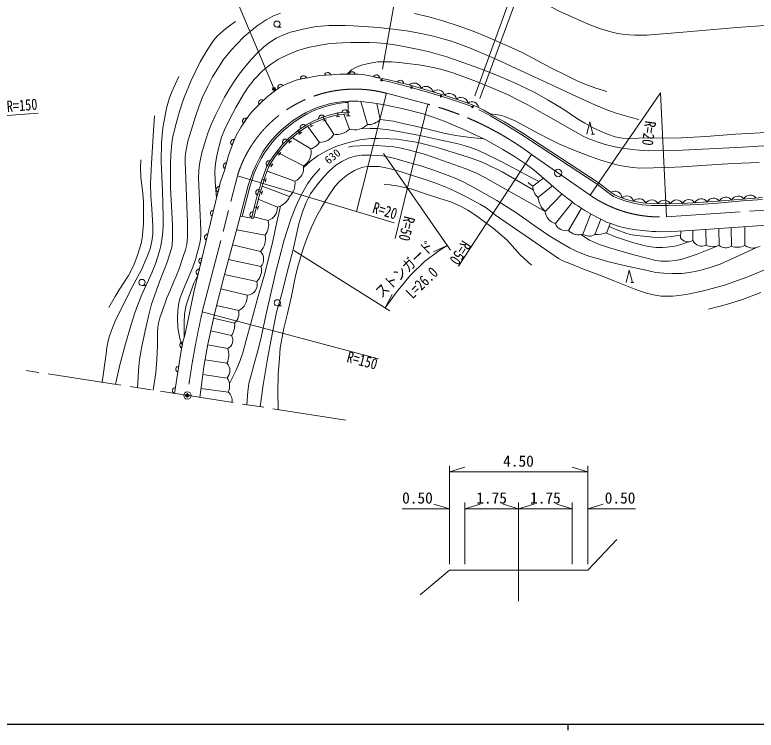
# Model space of a CAD drawing. Units: millimetres, scale not verified, with parts at other scales. Extents: x 40000 to 680000, y 20000 to 380000.
# Drawn here: x 178076 to 298658, y 204000 to 320330 of the extents above; entities that cross this region are included whole.
import ezdxf
from ezdxf.enums import TextEntityAlignment as Align

# ---------------------------------------------------------------- set-up
doc = ezdxf.new("R2010")
doc.units = ezdxf.units.MM
doc.header["$LTSCALE"] = 1000
doc.header["$PDMODE"] = 32
doc.header["$PDSIZE"] = 500
doc.linetypes.add('CHAIN', pattern=[18.5, 12, -1.5, 3.5, -1.5])
for name, color, linetype, lineweight in [('M-BGD', 7, 'Continuous', 13), ('M-BMK', 2, 'CHAIN', 13), ('M-BMK-SRVR', 3, 'Continuous', 13), ('M-STR-HTXT', 7, 'Continuous', 13), ('M-TTL-BAND', 7, 'Continuous', 25)]:
    doc.layers.add(name, color=color, linetype=linetype, lineweight=lineweight)
doc.layers.add('M-OTRS', color=6, linetype='Continuous')
doc.styles.add('ＭＳ ゴシック', font='')
doc.styles.get('ＭＳ ゴシック').set_extended_font_data('MS Gothic')

msp = doc.modelspace()

# ---------------------------------------------------------------- hatches: boundary and pattern name
at = {"layer": 'M-BGD'}
for points in [[(237592, 309723, -1), (237880, 309641, -1)], [(242450, 308547, -1), (242738, 308465, -1)], [(247250, 307148, -1), (247537, 307061, -1)], [(252371, 305399, -1), (252651, 305291, -1)]]:
    msp.add_hatch(color=256, dxfattribs=at).paths.add_polyline_path(points)
at = {"layer": 'M-STR-HTXT'}
msp.add_hatch(color=256, dxfattribs=at).paths.add_polyline_path([(220458, 308376, -1), (220018, 308137, -0.41421), (220119, 308476, -0.41421)])

# ---------------------------------------------------------------- linework, layer by layer
at = {"layer": 'M-BGD'}
for p, q in [((220729, 318326), (221395, 318326)), ((224521, 309908), (225498, 310071)), ((228472, 310519), (229461, 310583)), ((232468, 310667), (233458, 310688)), ((236429, 310271), (237394, 310043)), ((220860, 308326), (221719, 308819)), ((240331, 309396), (241293, 309156)), ((217805, 305750), (218524, 306432)), ((232313, 306291), (232289, 304216)), ((235438, 302474), (234333, 306228)), ((237507, 303310), (236940, 305898)), ((253496, 305240), (253825, 305081)), ((230250, 304308), (230841, 304412)), ((230545, 304360), (230650, 303769)), ((231262, 304455), (232251, 304514)), ((232522, 301755), (231581, 304195)), ((232580, 304525), (231981, 304507)), ((232598, 303925), (231998, 303907)), ((232298, 303916), (232280, 304516)), ((215248, 302690), (215820, 303498)), ((225795, 302607), (226329, 302881)), ((226062, 302744), (226336, 302210)), ((227496, 303435), (228424, 303783)), ((227970, 303622), (228538, 303816)), ((228164, 303055), (228732, 303249)), ((228254, 303719), (228448, 303152)), ((229960, 300898), (228351, 303435)), ((230354, 303717), (230945, 303821)), ((223903, 301306), (224367, 301687)), ((224135, 301496), (224515, 301032)), ((224513, 301781), (225332, 302339)), ((227623, 299589), (225669, 302205)), ((226069, 302073), (226603, 302347)), ((222216, 299860), (222641, 300283)), ((226198, 298529), (223213, 300351)), ((224284, 300842), (224747, 301223)), ((271855, 300909), (272355, 300909)), ((213432, 299136), (213753, 300073)), ((221701, 299349), (222404, 300047)), ((222429, 300072), (222852, 299646)), ((222639, 299435), (223064, 299858)), ((220508, 297859), (220878, 298331)), ((220693, 298095), (221165, 297725)), ((225030, 295763), (220929, 297910)), ((220980, 297489), (221350, 297961)), ((212255, 295314), (212522, 296268)), ((219102, 295727), (219596, 296586)), ((219202, 295901), (219501, 296421)), ((219351, 296161), (219872, 295862)), ((219722, 295602), (220021, 296122)), ((223626, 293276), (219105, 294907)), ((218222, 293316), (218413, 293885)), ((218318, 293601), (218886, 293409)), ((218791, 293125), (218982, 293694)), ((262336, 292493), (264071, 293755)), ((211128, 291479), (211364, 292442)), ((217530, 291012), (217822, 291958)), ((217621, 291305), (217798, 291879)), ((222778, 290791), (218289, 292492)), ((263168, 290641), (265524, 292517)), ((217709, 291592), (218282, 291415)), ((218194, 291128), (218371, 291702)), ((264321, 288356), (267100, 291199)), ((274660, 291767), (275028, 291471)), ((220795, 289043), (217675, 290376)), ((265997, 286371), (268768, 289878)), ((210176, 287594), (210412, 288557)), ((216613, 287375), (216854, 288336)), ((216971, 288802), (217117, 289384)), ((217044, 289093), (217626, 288948)), ((217553, 288657), (217699, 289239)), ((268125, 285263), (270238, 288887)), ((214757, 287562), (216876, 287189)), ((219306, 286888), (216949, 287478)), ((270479, 284668), (271767, 287965)), ((272429, 284609), (273411, 287100)), ((274389, 284941), (274929, 286415)), ((296812, 282822), (296788, 285856)), ((209224, 283709), (209460, 284672)), ((218803, 284474), (214177, 285388)), ((286341, 284080), (286400, 285170)), ((288354, 283637), (288373, 285275)), ((290506, 282861), (290474, 285407)), ((292642, 282832), (292568, 285551)), ((294667, 282702), (294582, 285697)), ((218031, 281859), (213507, 282946)), ((208287, 279821), (208515, 280785)), ((218116, 279404), (212853, 280567)), ((207861, 278022), (208089, 278986)), ((217441, 276961), (212177, 278106)), ((198753, 276301), (199420, 276301)), ((278268, 276791), (278768, 276791)), ((215853, 274719), (211572, 275744)), ((214503, 272255), (210896, 273059)), ((220769, 272995), (221436, 272995)), ((213821, 270195), (210409, 270979)), ((213318, 268193), (209957, 268923)), ((205221, 266164), (205412, 267136)), ((212704, 266070), (209459, 266637)), ((212576, 263676), (209021, 264237)), ((204594, 262214), (204748, 263192)), ((212602, 261270), (208645, 261815)), ((204046, 258752), (204201, 259731)), ((212798, 258981), (208346, 259538)), ((271250, 230000), (276000, 235000)), ((248750, 230000), (244000, 226000)), ((248750, 230000), (271250, 230000))]:
    msp.add_line(p, q, dxfattribs=at)
for points in [[(200603, 259286), (200984, 262092), (201198, 264301), (201284, 266502), (201303, 268748), (201355, 269522), (201441, 270165), (201671, 271066), (202027, 272099), (202802, 274285), (203331, 275492), (203951, 276955), (204336, 277821), (204801, 279044), (205479, 281040), (205823, 282102), (206028, 282996), (206122, 283568), (206169, 284197), (206177, 286634), (206110, 287919), (205830, 295148), (205791, 296222), (205804, 297206), (205837, 297744), (205937, 298371), (206240, 299759), (206753, 301524), (207464, 303788), (208053, 305556), (208624, 306952), (209450, 308738), (210250, 310231), (211076, 311577), (212042, 313052), (213238, 314591), (214160, 315548), (215338, 316727), (216330, 317622), (217507, 318553), (218976, 319521), (220152, 320153), (221277, 320592)], [(243101, 320573), (245395, 320020), (247676, 319341), (250355, 318475), (252651, 317660), (254746, 316818), (257822, 315452), (260583, 314177), (263162, 312826), (265261, 311710), (267916, 310383), (269663, 309547), (270951, 308992), (272602, 308408), (274356, 307860)], [(213969, 319223), (212835, 318426), (211983, 317746), (210994, 316840), (210416, 316168), (209965, 315506), (209197, 314289), (208686, 313474), (208240, 312692), (206765, 309636), (205626, 306872), (205318, 305949), (204702, 304043), (204102, 301857), (203732, 300279), (203608, 299486), (203477, 297632), (203415, 296086), (203420, 292188), (203557, 289192), (203704, 286100), (203728, 283901), (203649, 282885), (203543, 282339), (202842, 280096), (201677, 277084), (200776, 274658), (200326, 273274), (199828, 271352), (199272, 268915), (198714, 266374), (198356, 264269), (198182, 262483), (198132, 261330), (198051, 259682)], [(205310, 266617), (204909, 267712), (204787, 268304), (204606, 269431), (204549, 271020), (204611, 272163), (204720, 273236), (204907, 274158), (205283, 275182), (205762, 276358), (207019, 279310), (207452, 280530), (207753, 281560), (208025, 282548), (208197, 283488), (208304, 284311), (208340, 285234), (207986, 292643), (207966, 293834), (208029, 295040), (208138, 296029), (208300, 296857), (208516, 297874), (208751, 298806), (209138, 300075), (209525, 301236), (210030, 302472), (210732, 304038), (211472, 305536), (212201, 306922), (213057, 308380), (213968, 309817), (214589, 310681), (215409, 311769), (216561, 313146), (217536, 314149), (218598, 315139), (219525, 315850), (220563, 316510), (221670, 317032), (222922, 317491), (224038, 317761), (225447, 318087), (226825, 318366), (227833, 318501), (229139, 318591), (230327, 318600), (231790, 318591), (233087, 318519), (234851, 318438), (237159, 318249), (239617, 317979), (241800, 317718), (243295, 317466), (244681, 317187), (246158, 316845), (247692, 316448), (249097, 316043), (250150, 315665), (252275, 314855), (256496, 313070), (261128, 310897), (266057, 308599), (269433, 307047), (271912, 305936), (274077, 304997), (275738, 304394), (277177, 303938), (278331, 303625), (279570, 303283)], [(210895, 290526), (210657, 293206), (210601, 294932), (210712, 296139), (210933, 297400), (211355, 299255), (211709, 300417), (212186, 301601), (212973, 303300), (214014, 305259), (215200, 307312), (216019, 308540), (217005, 309791), (218411, 311252), (219655, 312243), (220973, 313128), (222412, 313848), (224101, 314503), (225773, 314990), (227478, 315345), (229316, 315643), (231365, 315787), (232754, 315843), (235744, 315843), (236996, 315777), (238324, 315655), (239554, 315500), (241065, 315245), (242958, 314880), (245284, 314360), (248324, 313482), (250329, 312800), (253533, 311630), (256559, 310490), (259239, 309317), (262638, 307689), (264851, 306475), (267199, 305039), (269599, 303428), (270773, 302693), (271947, 302080), (273453, 301344), (274487, 300907), (275714, 300504), (276940, 300294), (278044, 300241), (279533, 300276), (286527, 300331), (290449, 300549), (295298, 300930), (308378, 301638)], [(232156, 310660), (232835, 311384), (233203, 311578), (233753, 311882), (234452, 312122), (235399, 312376), (236202, 312531), (237127, 312660), (238240, 312705), (239340, 312686), (240631, 312595), (241893, 312420), (243782, 312188), (245309, 311929), (246310, 311734), (247546, 311424), (249163, 310952), (250664, 310415), (253186, 309508), (255670, 308461), (258320, 307295), (260021, 306466), (261511, 305693), (263016, 304847), (265736, 303314), (267523, 302274), (269260, 301291), (270632, 300554), (271589, 300121), (272203, 299887), (273142, 299562), (274116, 299246), (275028, 299012), (276228, 298768), (277311, 298606), (278494, 298434), (279618, 298324), (281128, 298221), (283671, 298244), (286680, 298312), (296431, 298792), (306047, 299423)], [(204729, 310321), (203551, 307689), (203188, 306689), (202750, 305127), (202448, 303663), (202143, 301952), (201922, 299490), (201899, 296460), (202114, 291656), (202203, 287661), (202195, 285916), (202087, 284514), (201841, 282769), (201633, 281919), (200956, 279844), (200381, 278393), (199800, 277202), (198743, 274830), (198025, 273086), (197577, 271883), (196974, 269986), (196050, 266805), (195133, 263389), (194600, 260993), (194448, 260240)], [(242231, 308921), (238870, 309761), (237030, 310129), (235809, 310417), (234943, 310588), (234483, 310647), (233965, 310667), (233361, 310686), (231858, 310654), (230955, 310660), (229635, 310594), (228716, 310535), (227653, 310443), (226767, 310305), (225713, 310107), (224964, 309982), (223862, 309693), (223113, 309450), (221938, 308945), (221150, 308492), (220117, 307773), (219605, 307386), (219053, 306934), (218161, 306087), (217490, 305428), (216604, 304550), (216180, 304006), (215353, 302838), (214912, 302091), (214101, 300706), (213620, 299685), (212849, 297434), (212174, 295026), (211497, 292983), (208748, 281770), (207202, 275239), (206171, 270243), (205673, 268023), (205414, 267151), (205205, 266083), (204046, 258752)], [(237736, 309682), (238804, 309468), (242153, 308631), (245037, 307810), (248130, 306884), (251211, 305846), (252511, 305345)], [(242231, 308921), (245121, 308098), (248221, 307170), (251313, 306129), (253010, 305474), (253496, 305240)], [(208159, 258114), (208812, 263090), (209483, 266766), (210664, 272136), (212057, 277666), (214479, 286486), (216045, 292553), (216361, 293567), (216761, 294739), (217255, 295825), (217914, 297153), (218437, 298063), (219012, 298900), (219672, 299741), (220357, 300523), (221476, 301654), (223216, 303067), (224282, 303768), (225371, 304383), (226380, 304868), (227248, 305234), (228338, 305606), (229413, 305893), (230378, 306074), (231583, 306232), (232472, 306304), (233103, 306304), (233842, 306268), (234824, 306189), (236577, 305959), (238184, 305687), (241289, 305049), (244476, 304252), (246126, 303702), (247922, 303034), (251111, 301675), (254668, 299984), (256049, 299262), (257466, 298421), (259345, 297293), (261321, 296010), (262521, 295076), (266525, 291664), (267870, 290576), (268655, 289962), (269184, 289566), (269666, 289263), (270810, 288511), (271923, 287876), (272974, 287326), (273848, 286874), (274326, 286635), (275037, 286376), (276034, 286026), (277015, 285762), (278088, 285552), (279219, 285388), (280225, 285262), (281744, 285079), (282389, 285069), (283326, 285066), (284830, 285116), (287049, 285192), (291132, 285448), (307357, 286618)], [(215034, 287513), (216290, 292379), (216606, 293394), (217006, 294566), (217500, 295652), (218159, 296980), (218682, 297890), (219257, 298727), (219917, 299568), (220603, 300350), (221721, 301481), (223461, 302894), (224527, 303595), (225616, 304210), (226625, 304695), (227493, 305061), (228583, 305433), (229658, 305720), (230623, 305901), (231828, 306059), (232311, 306098)], [(253825, 305081), (254371, 304819), (255578, 304147), (257734, 302909), (260557, 301167), (272941, 293050), (274660, 291767)], [(200795, 303880), (200644, 301545), (200284, 296144), (200154, 292925), (200188, 290824), (200367, 288801), (200547, 286020), (200510, 284650), (200348, 283543), (200090, 282289), (199621, 281022), (198663, 278875), (197409, 276590), (195659, 273055), (194412, 270514), (193942, 269415), (193469, 268107), (193276, 267323), (193056, 266251), (192927, 265189), (192303, 260573)], [(216580, 287241), (217506, 290933), (217846, 292037), (218157, 293122), (218568, 294343), (219087, 295701), (219610, 296611), (220186, 297448), (220845, 298289), (221538, 299187), (222567, 300209), (224329, 301656), (225516, 302464), (226597, 303019), (227499, 303436), (228421, 303782), (229442, 304087), (230615, 304378), (231220, 304453), (232293, 304516)], [(216876, 287189), (217795, 290852), (218134, 291951), (218443, 293033), (218850, 294242), (219359, 295572), (219864, 296451), (220427, 297270), (221082, 298105), (221764, 298988), (222768, 299986), (224509, 301415), (225669, 302205), (226729, 302749), (227615, 303160), (228517, 303497), (229521, 303797), (230670, 304082), (231581, 304195), (232289, 304216)], [(253562, 304875), (254233, 304552), (255431, 303886), (257580, 302651), (260396, 300914), (272769, 292804), (274501, 291511), (274849, 291230), (275471, 290808), (276247, 290465), (277308, 290072), (278300, 289794), (279181, 289616), (280111, 289442), (280845, 289377), (281694, 289327), (284362, 289311), (286604, 289369), (289318, 289496), (292376, 289715), (296460, 290061), (299692, 290314)], [(255441, 304223), (256557, 304074), (257019, 303999), (257407, 303919), (257752, 303813), (258180, 303655), (259559, 303044), (263061, 301162), (265177, 300033), (266567, 299364), (267950, 298776), (269694, 298048), (271540, 297327), (273415, 296706), (274842, 296272), (276217, 295905), (277394, 295677), (278579, 295493), (279726, 295412), (281931, 295426), (284315, 295485), (286632, 295624), (292249, 296012), (294942, 296132), (299120, 296299)], [(237507, 303310), (239663, 303042), (240961, 302738), (243963, 302047), (246125, 301523), (247844, 301111), (249792, 300689), (251764, 300411), (254277, 300170)], [(271105, 300909), (271605, 302909), (272105, 300909)], [(234369, 301808), (235891, 301856), (237039, 301825), (237912, 301755), (238909, 301609), (240771, 301316), (243940, 300709), (246664, 300127), (250172, 299329), (251320, 299013), (252188, 298760), (253245, 298363), (254441, 297819), (257298, 296418), (259715, 295132), (261948, 293939), (263371, 293246)], [(225054, 295508), (226147, 296530), (227436, 297440), (229008, 298342), (230297, 298899), (231633, 299375), (232851, 299703), (234200, 300020), (235039, 300135), (236137, 300217), (237273, 300211), (239050, 300189), (240190, 300093), (241613, 299894), (243667, 299555), (245119, 299210), (246753, 298760), (251792, 297168), (253521, 296581), (254706, 296114), (257329, 294781), (262406, 291877)], [(232359, 298831), (233051, 298963), (234260, 299044), (236902, 299054), (238392, 298996), (239723, 298844), (240912, 298661), (242254, 298346), (244886, 297625), (251338, 295347), (253179, 294580), (254547, 293890), (264321, 288356)], [(198561, 296754), (198525, 295424), (198569, 293947), (198882, 291287), (198983, 289908), (198987, 287949), (198987, 286434), (198903, 285108), (198803, 284014), (198624, 283164), (198048, 281224), (197429, 279603), (196541, 277925), (195025, 275587), (194400, 274532), (193354, 272730)], [(217970, 256593), (218468, 260178), (219199, 264403), (219967, 268675), (220664, 271960), (221555, 275169), (222287, 278056), (223323, 282146), (224250, 286317), (224879, 288279), (225466, 289811), (226176, 291230), (226763, 292044), (227446, 292929), (228333, 294002), (229201, 294931), (230313, 295903), (231251, 296490), (232337, 296997), (233450, 297321), (234493, 297497), (235872, 297515), (237002, 297480), (237914, 297384), (238965, 297174), (240104, 296885), (241366, 296534), (244130, 295798), (246241, 295089), (248550, 294219), (249672, 293790), (250995, 293168), (252870, 292196), (256457, 290144), (259403, 288276), (261366, 286945), (262561, 286083), (265101, 284331), (266705, 283333), (268419, 282375), (269374, 281893), (270303, 281499), (271608, 281026), (273054, 280623), (274684, 280168), (276968, 279622), (278633, 279245), (280473, 278869), (282348, 278449), (283636, 278317), (284977, 278247), (286647, 278289), (287733, 278412), (288741, 278587), (289880, 278867), (291518, 279349), (292801, 279807), (294501, 280534), (298623, 282455)], [(220907, 256138), (220875, 259040), (220904, 261854), (221110, 264492), (221259, 266176), (221544, 267889), (221853, 269396), (222368, 271560), (223065, 274552), (223717, 277895), (224219, 279791), (225020, 282423), (225546, 283941), (226323, 285826), (227170, 287512), (227890, 288894), (228655, 290196), (229364, 291269), (230141, 292400), (230876, 293220), (231408, 293708), (232265, 294380), (233318, 295000), (234058, 295366), (234687, 295567), (235510, 295685), (236554, 295682), (237326, 295642), (237880, 295558), (238415, 295449), (239321, 295251), (240227, 295019), (244112, 293781), (245332, 293395), (246851, 292847), (248722, 292061), (249843, 291545), (251686, 290648), (253819, 289494), (254715, 288952), (255431, 288423), (256247, 287764), (257974, 286569), (262124, 283728), (266490, 280717), (267343, 280271), (268330, 279864), (270551, 278968), (273057, 278021), (275665, 277012), (278372, 275920), (279539, 275489), (280988, 275020), (282209, 274730), (283212, 274605), (284094, 274557), (285088, 274572), (286130, 274666), (287563, 274878), (290093, 275449), (293504, 276382), (297298, 277703), (300936, 279229)], [(215819, 256927), (215965, 259048), (216157, 260367), (216558, 261975), (217019, 263598), (217505, 265307), (218086, 267665), (219000, 271916), (220449, 278293), (221897, 283751), (222995, 287078), (223768, 289160), (224347, 290379), (224969, 291624), (225670, 292843), (226554, 294031), (227499, 295128), (227667, 295325)], [(238145, 292731), (239130, 292674), (239690, 292589), (240233, 292494), (241528, 292236), (242644, 291962), (244690, 291285), (247230, 290472), (248975, 289894), (249792, 289545), (250658, 289156), (251739, 288544), (252993, 287741), (254635, 286571), (255862, 285621), (258103, 283725), (260283, 281314), (262136, 279604)], [(275028, 291471), (275617, 291071), (276360, 290744), (277401, 290358), (278370, 290086), (279239, 289910), (280152, 289740), (280867, 289677), (281704, 289627), (284359, 289611), (286593, 289669), (289300, 289796), (292352, 290014), (296435, 290360), (299672, 290613)], [(212981, 260383), (214081, 262566), (214725, 264119), (215137, 265375), (215726, 267434), (216539, 270364), (217632, 274583), (218626, 277886), (219956, 283019), (220679, 286617), (221303, 289231)], [(274743, 285908), (276005, 285347), (277454, 284799), (278188, 284623), (279219, 284465), (280353, 284344), (281807, 284167), (283034, 284129), (283851, 284167), (284873, 284278), (286363, 284490)], [(270165, 284589), (271567, 283673), (273024, 283031), (274660, 282483), (278554, 281370), (281108, 280713), (282326, 280390), (283210, 280282), (284470, 280249), (285602, 280400), (286772, 280670), (289067, 281435), (292337, 282727)], [(274179, 284863), (275638, 284296), (278356, 283355), (279589, 283008), (280605, 282785), (281580, 282579), (282408, 282509), (283435, 282497), (284067, 282521), (285025, 282638), (285694, 282773), (286387, 282961), (287625, 283396)], [(277518, 276791), (278018, 278791), (278518, 276791)], [(205610, 267809), (205600, 270230), (205695, 271714), (205949, 273091), (206419, 274581), (207211, 276715), (207857, 278004)], [(290888, 272458), (293844, 273242), (296421, 274062), (299418, 275163)]]:
    msp.add_lwpolyline(points, dxfattribs=at)
for centre, radius in [((220729, 318826), 500), ((237736, 309682), 150), ((242594, 308506), 150), ((247394, 307105), 150), ((252511, 305345), 150), ((198753, 276801), 500), ((220769, 273495), 500)]:
    msp.add_circle(centre, radius, dxfattribs=at)
for centre, radius, start, end in [((225026, 309893), 505, 20.6283, 178.28649), ((228973, 310454), 505, 14.84725, 172.50545), ((232965, 310580), 505, 12.42102, 170.07921), ((236889, 310062), 505, 357.86823, 155.52642), ((221338, 308488), 505, 41.0573, 198.71549), ((240788, 309181), 505, 357.14155, 154.79974), ((243031, 308081), 1160, 14.59147, 133.6211), ((244955, 307534), 1160, 14.59147, 133.6211), ((246863, 306962), 1160, 13.8132, 132.84282), ((248779, 306388), 1160, 13.8132, 132.84282), ((218232, 306020), 505, 54.64314, 212.30133), ((250648, 305731), 1160, 11.87249, 130.90212), ((252456, 305159), 1043, 4.42623, 130.7059), ((227994, 303518), 505, 31.70317, 189.36136), ((231762, 304387), 505, 14.56375, 172.22194), ((215614, 303037), 505, 65.89634, 223.55454), ((235529, 305225), 2753, 268.10784, 315.92823), ((224977, 301979), 505, 45.42801, 203.0862), ((230389, 303872), 3004, 261.78388, 315.21865), ((233365, 304611), 2978, 253.54686, 314.11969), ((227739, 302122), 2536, 267.37058, 331.13489), ((213685, 299573), 505, 82.26858, 239.92677), ((222121, 299629), 505, 55.99663, 213.65482), ((225443, 301032), 2614, 286.79117, 326.50573), ((223705, 297952), 2559, 301.17268, 13.02622), ((212483, 295765), 505, 85.52118, 243.17937), ((219433, 296107), 505, 71.27164, 228.92983), ((222736, 295418), 2320, 292.56417, 8.54276), ((220620, 292913), 3027, 315.4749, 6.88385), ((263174, 294318), 2008, 217.81231, 245.34122), ((211341, 291937), 505, 87.39861, 245.0568), ((217770, 291456), 505, 84.01528, 241.67347), ((264719, 292450), 2384, 178.96835, 229.38707), ((220013, 291929), 2991, 285.16354, 337.61699), ((267098, 291190), 3968, 187.96506, 225.59611), ((275657, 290507), 1152, 3.5764, 123.10265), ((277599, 289734), 1158, 14.01981, 133.1939), ((293725, 289540), 1160, 35.32501, 154.35463), ((295717, 289708), 1160, 35.28287, 154.3127), ((297707, 289869), 1160, 34.95961, 153.98923), ((279613, 289274), 1159, 21.13245, 140.26625), ((281672, 289069), 1160, 28.43862, 147.51278), ((283691, 289032), 1160, 30.44372, 149.48022), ((285707, 289058), 1160, 32.01897, 151.0496), ((287717, 289132), 1160, 33.16382, 152.19344), ((289724, 289243), 1160, 34.14619, 153.18226), ((291725, 289381), 1160, 34.70493, 153.73568), ((210389, 288052), 505, 87.39861, 245.0568), ((216829, 287831), 505, 87.09275, 244.75094), ((218529, 289017), 2267, 290.05336, 0.64482), ((266619, 288596), 2310, 185.97596, 254.38667), ((216303, 286255), 3069, 324.53494, 11.90108), ((267721, 287085), 1866, 202.49948, 282.50569), ((209437, 284167), 505, 87.39861, 245.0568), ((269769, 286815), 2261, 223.34607, 288.28612), ((271500, 286128), 1781, 235.02968, 301.45002), ((272632, 289357), 4753, 267.55334, 291.69938), ((215815, 283934), 3036, 316.88001, 10.25077), ((287558, 284818), 1424, 211.21073, 303.96662), ((289824, 284341), 1630, 205.57709, 294.75502), ((291607, 285331), 2705, 245.99303, 292.49247), ((293750, 284262), 1809, 232.20359, 300.45496), ((295608, 285119), 2593, 248.72432, 297.66337), ((298148, 284765), 2358, 235.4675, 299.90316), ((216680, 280583), 1858, 320.62447, 43.35398), ((208496, 280280), 505, 87.85032, 245.50851), ((208070, 278482), 505, 87.85032, 245.50851), ((215701, 278757), 2500, 314.08385, 15.00374), ((215764, 276465), 1748, 272.91045, 16.47541), ((213424, 274448), 2444, 296.18164, 6.368), ((212316, 271836), 2226, 312.52215, 10.85234), ((210802, 269889), 3034, 326.01022, 5.79019), ((212019, 267418), 1512, 296.95172, 30.80793), ((205412, 266631), 505, 90.09914, 247.75733), ((209816, 265024), 3072, 333.96434, 19.91157), ((204768, 262688), 505, 92.18665, 249.84484), ((211265, 262459), 1788, 318.35436, 42.85843), ((210763, 259960), 2258, 334.30098, 35.47816), ((204220, 259226), 505, 92.18665, 249.84484), ((211694, 257651), 1728, 348.4051, 50.30457)]:
    msp.add_arc(centre, radius, start, end, dxfattribs=at)
at = {"layer": 'M-BMK'}
for p, q in [((238507, 307579), (245259, 305797)), ((262113, 297631), (271655, 290992)), ((208572, 272038), (214280, 294156)), ((284099, 287491), (311990, 289323)), ((231895, 254434), (179938, 262490)), ((260000, 235000), (260000, 225000))]:
    msp.add_line(p, q, dxfattribs=at)
for centre, radius, start, end in [((233386, 288245), 20000, 75.16405, 162.81045), ((232271, 257513), 50000, 53.35593, 74.9444), ((283002, 307461), 20000, 235.43166, 273.14433), ((354875, 238942), 150000, 167.25325, 172.53633)]:
    msp.add_arc(centre, radius, start, end, dxfattribs=at)
at = {"layer": 'M-BMK-SRVR'}
for centre in [(266455, 294610), (206146, 258426)]:
    msp.add_circle(centre, 600, dxfattribs=at)
at = {"layer": 'M-OTRS'}
msp.add_point((206146, 258426), dxfattribs=at)
at = {"layer": 'M-STR-HTXT'}
for p, q in [((237895, 311486), (241500, 331737)), ((252892, 307167), (259423, 325237)), ((253730, 306713), (260342, 324762)), ((220238, 308256), (213706, 323887)), ((238507, 307579), (233638, 288353)), ((271655, 290992), (283073, 307655)), ((284099, 287491), (283073, 307655)), ((245259, 305797), (239952, 283952)), ((150864, 301943), (181850, 304364)), ((238059, 297786), (248919, 282073)), ((262113, 297631), (250226, 279456)), ((214280, 294156), (239783, 286510)), ((248412, 282807), (246172, 281803)), ((223460, 282019), (239098, 272196)), ((238327, 272680), (239470, 274853)), ((208572, 272038), (237233, 264382)), ((248750, 231000), (248750, 247000)), ((248750, 246000), (251250, 246750)), ((248750, 246000), (271250, 246000)), ((271250, 246000), (268750, 246750)), ((271250, 231000), (271250, 247000)), ((248750, 240000), (241066, 240000)), ((248750, 240000), (246250, 240750)), ((251250, 231000), (251250, 241000)), ((251250, 240000), (253750, 240750)), ((251250, 240000), (260000, 240000)), ((260000, 240000), (257500, 240750)), ((260000, 231000), (260000, 241000)), ((260000, 240000), (262500, 240750)), ((260000, 240000), (268750, 240000)), ((268750, 240000), (266250, 240750)), ((268750, 231000), (268750, 241000)), ((271250, 240000), (273750, 240750)), ((271250, 240000), (279022, 240000))]:
    msp.add_line(p, q, dxfattribs=at)
for points in [[(309535, 319227), (296961, 318401), (294270, 318170), (291794, 317920), (286802, 317484), (280872, 317039), (279663, 317011), (278914, 317020), (277935, 317092), (276907, 317178), (276077, 317286), (275001, 317564), (273173, 318132), (271244, 318854), (269160, 319768), (266639, 320947), (264321, 322115), (260171, 324296)], [(238327, 272680), (240146, 275206), (242408, 277981), (244704, 280197), (247039, 281944), (248412, 282807)]]:
    msp.add_lwpolyline(points, dxfattribs=at)
msp.add_circle((220238, 308256), 250, dxfattribs=at)
at = {"layer": 'M-TTL-BAND'}
for p, q in [((40000, 205000), (579000, 205000)), ((268000, 205000), (268000, 204000))]:
    msp.add_line(p, q, dxfattribs=at)

# ---------------------------------------------------------------- texts
at = {"layer": 'M-BGD', "style": 'ＭＳ ゴシック'}
msp.add_text('630', height=1320, rotation=38.87, dxfattribs=at).set_placement((229748, 297304), align=Align.MIDDLE_CENTER)
at = {"layer": 'M-STR-HTXT', "style": 'ＭＳ ゴシック', "width": 0.8}
for s, rotation, p in [('R=150', 4.468, (181850, 304364)), ('R=20', 343.312, (239783, 286510)), ('R=50', 256.347, (239952, 283952))]:
    msp.add_text(s, height=1833, rotation=rotation, dxfattribs=at).set_placement(p, align=Align.BOTTOM_RIGHT)
msp.add_text('R=20', height=1833, rotation=262.507, dxfattribs=at).set_placement((280045, 303237), align=Align.BOTTOM_LEFT)
for s, p in [('ストンガード', (242444, 277944)), ('L=26.0', (245295, 275708))]:
    msp.add_text(s, height=1833, rotation=43.979, dxfattribs=at).set_placement(p, align=Align.BOTTOM_CENTER)
for s, rotation, p in [('R=50', 236.814, (250226, 279456)), ('R=150', 345.044, (237233, 264382))]:
    msp.add_text(s, height=1833, rotation=rotation, dxfattribs=at).set_placement(p, align=Align.TOP_RIGHT)
at = {"layer": 'M-STR-HTXT', "style": 'ＭＳ ゴシック'}
for s, p in [('4.50', (260000, 246300)), ('0.50', (243566, 240300)), ('1.75', (255625, 240300)), ('1.75', (264375, 240300)), ('0.50', (276522, 240300))]:
    msp.add_text(s, height=1833, dxfattribs=at).set_placement(p, align=Align.BOTTOM_CENTER)

doc.saveas('drawing.dxf')
